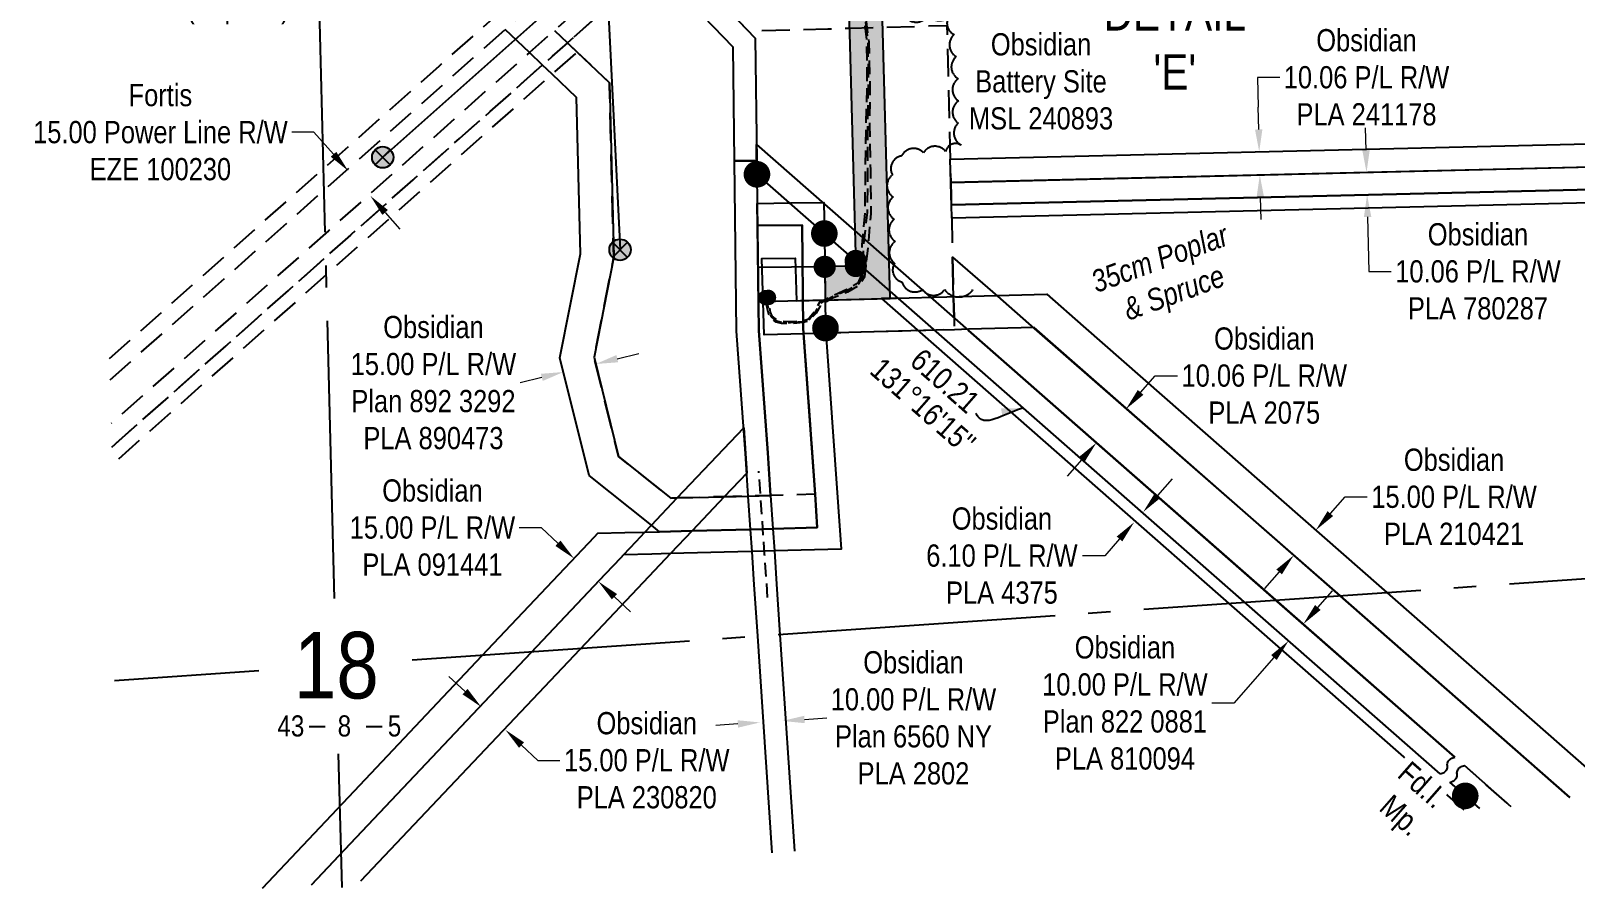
# Model space of a CAD drawing. Extents: x 622919 to 628952, y 5840458 to 5844880.
# Drawn here: x 624858 to 625553, y 5841020 to 5841406 of the extents above; entities that cross this region are included whole.
import ezdxf
from ezdxf.enums import TextEntityAlignment as Align

# ---------------------------------------------------------------- set-up
doc = ezdxf.new("R2010")
doc.units = 0
doc.header["$LTSCALE"] = 5
doc.header["$PDSIZE"] = 0.5
for name, pattern in [('0', [1, 1, 0]), ('foc-ACCESSROAD', [3.75, 2.5, -1.25]), ('foc-FLOWLINE', [3.75, 2.5, -1.25]), ('foc-QUARTERLINE', [33, 25, -3, 2, -3]), ('POWERLINE5', [7.8, 2.4, -0.6, 0.6, -0.6, 0.6, -0.6, 2.4]), ('UG_PIPE', [1.875, 1.25, -0.625])]:
    doc.linetypes.add(name, pattern=pattern)
doc.layers.get('Defpoints').update_dxf_attribs({"color": 9})
for name, color, linetype in [('10', 1, 'Continuous'), ('9', 3, 'Continuous'), ('AS-PIPE-UG', 44, 'UG_PIPE'), ('AS-POWER', 104, 'foc-POWER'), ('AS-POWER-EXISTING', 72, 'POWERLINE5'), ('AS-SYMBOL', 7, 'Continuous'), ('C-AR', 13, 'foc-ACCESSROAD'), ('C-FLOWLINE', 13, 'foc-FLOWLINE'), ('C-RW', 13, 'Continuous'), ('C-WS', 13, 'foc-ACCESSROAD'), ('DETAIL-T', 7, 'Continuous'), ('F-EZE', 190, 'foc-FLOWLINE'), ('L-BD', 7, 'Continuous'), ('L-MON', 1, 'Continuous'), ('L-MON-T', 1, 'Continuous'), ('L-SECLBL', 7, 'Continuous'), ('L-SECQ', 8, 'foc-QUARTERLINE'), ('P-PROPOSED', 10, 'Continuous'), ('P-PROPOSED-H', 21, 'Continuous'), ('T-BUSH', 110, '0'), ('T-BUSH-T', 110, 'Continuous')]:
    doc.layers.add(name, color=color, linetype=linetype)
for name, color, linetype, lineweight in [('C-AR-T', 13, 'Continuous', 9), ('C-FLOWLINE-T', 13, 'Continuous', 9), ('C-RW-T', 13, 'Continuous', 9), ('C-WS-T', 13, 'Continuous', 9), ('F-EZE-T', 190, 'Continuous', 9)]:
    doc.layers.add(name, color=color, linetype=linetype, lineweight=lineweight)
doc.styles.add('80CG', font='ARIALN.TTF', dxfattribs={"height": 10})
doc.styles.add('80L', font='ARIALN.TTF', dxfattribs={"height": 10})
doc.styles.add('foc-LtypeFont', font='ARIALN.TTF', dxfattribs={"height": 7.35})
doc.styles.add('SIMPLEX', font='ARIALN.TTF')
doc.linetypes.add('foc-POWER', pattern='A,6,-1,["P",foc-LtypeFont,S=0.2,R=0,X=-0.625,Y=-0.75],-1.24,4', length=12.24)
doc.dimstyles.new('Compass 5 000', dxfattribs={"dimscale": 5, "dimtxt": 9, "dimasz": 2, "dimexe": 0.2, "dimexo": 0.0625, "dimgap": 0.5, "dimtad": 0, "dimtih": 1, "dimtoh": 1, "dimzin": 0, "dimdsep": 46, "dimtxsty": '80CG', "dimcen": 0.1, "dimse1": 1, "dimse2": 1, "dimclrd": 256, "dimclrt": 256, "dimaunit": 1, "dimadec": 4, "dimazin": 0, "dimtfac": 0.06, "dimtofl": 0, "dimtmove": 0, "dimatfit": 1, "dimfxl": 0.2, "dimtolj": 1, "dimtzin": 0, "dimlwd": -1, "dimarcsym": 0})

# ---------------------------------------------------------------- blocks, each defined once
blk = doc.blocks.new('L-SECLBL')
at = {"layer": '9', "color": 7}
for p, q in [((-5.08, -27.83), (-12.29, -27.83)), ((20.7, -27.83), (13.5, -27.83))]:
    blk.add_line(p, q, dxfattribs=at)
at = {"layer": '10', "color": 2, "style": 'SIMPLEX'}
blk.add_attdef('SEC', text='', height=30, dxfattribs=at).set_placement((0, 0), align=Align.MIDDLE)
at = {"layer": '10', "color": 5, "style": '80L'}
blk.add_attdef('TWP', text='', height=9.5, dxfattribs=at).set_placement((-14.43, -27.37), align=Align.MIDDLE_RIGHT)
blk.add_attdef('RGE', text='', height=9.5, dxfattribs=at).set_placement((3.62, -27.37), align=Align.MIDDLE_CENTER)
blk.add_attdef('MER', text='', height=9.5, dxfattribs=at).set_placement((23.17, -27.37), align=Align.MIDDLE_LEFT)
blk = doc.blocks.new('POWERPOLE')
h = blk.add_hatch(color=255)
edge = h.paths.add_edge_path()
edge.add_arc((0, 0), 0.96, 0, 360)
at = {"linetype": 'Continuous'}
for p, q in [((0.68, -0.68), (-0.68, 0.68)), ((-0.68, -0.68), (0.68, 0.68))]:
    blk.add_line(p, q, dxfattribs=at)
blk.add_circle((0, 0), 0.96, dxfattribs=at)
blk = doc.blocks.new('*D40')
at = {"layer": 'C-AR-T', "transparency": 16777216}
for p, q in [((625049.83, 5841503.96), (625056.72, 5841511.21)), ((625015.05, 5841467.35), (624989.46, 5841440.41)), ((624989.46, 5841440.41), (624979.46, 5841440.41))]:
    blk.add_line(p, q, dxfattribs=at)
for points in [[(625048.62, 5841505.1), (625051.04, 5841502.81), (625042.94, 5841496.71)], [(625013.84, 5841468.49), (625016.26, 5841466.2), (625021.94, 5841474.6)]]:
    blk.add_solid(points, dxfattribs=at)
at = {"layer": 'Defpoints', "color": 0, "transparency": 16777216}
for p in [(624959.87, 5841575.63), (624938.87, 5841553.52), (625042.94, 5841496.71)]:
    blk.add_point(p, dxfattribs=at)
at = {"layer": 'C-AR-T', "transparency": 16777216, "insert": (624951.56, 5841440.41), "char_height": 10, "attachment_point": 5, "style": '80CG'}
blk.add_mtext('\\A1;Obsidian\\P30.48 A/R\\PMSL 3974\\P(Expired)', dxfattribs=at)
blk = doc.blocks.new('*D49')
at = {"layer": 'C-FLOWLINE-T', "transparency": 16777216}
for p, q in [((625357.89, 5841243.2), (625364.49, 5841250.71)), ((625364.49, 5841250.71), (625374.49, 5841250.71)), ((625331.42, 5841213.03), (625324.83, 5841205.52))]:
    blk.add_line(p, q, dxfattribs=at)
for points in [[(625356.64, 5841244.3), (625359.14, 5841242.1), (625351.3, 5841235.68)], [(625330.17, 5841214.13), (625332.68, 5841211.93), (625338.02, 5841220.55)]]:
    blk.add_solid(points, dxfattribs=at)
at = {"layer": 'Defpoints', "color": 0, "transparency": 16777216}
for p in [(625351.3, 5841235.68), (625352.34, 5841234.76), (625339.06, 5841219.63)]:
    blk.add_point(p, dxfattribs=at)
at = {"layer": 'C-FLOWLINE-T', "transparency": 16777216, "insert": (625413.57, 5841250.71), "char_height": 10, "attachment_point": 5, "style": '80CG'}
blk.add_mtext('\\A1;Obsidian\\P10.06 P/L R/W\\PPLA 2075', dxfattribs=at)
blk = doc.blocks.new('*D53')
at = {"layer": 'C-RW-T', "transparency": 16777216}
for p, q in [((625176.61, 5841093.95), (625166.63, 5841093.28)), ((625206.6, 5841095.97), (625216.58, 5841096.64))]:
    blk.add_line(p, q, dxfattribs=at)
for points in [[(625176.5, 5841095.61), (625176.72, 5841092.29), (625186.59, 5841094.62)], [(625206.49, 5841097.63), (625206.71, 5841094.3), (625196.62, 5841095.3)]]:
    blk.add_solid(points, dxfattribs=at)
at = {"layer": 'Defpoints', "color": 0, "transparency": 16777216}
for p in [(625180.55, 5841184.52), (625190.58, 5841185.2), (625196.62, 5841095.3)]:
    blk.add_point(p, dxfattribs=at)
at = {"layer": 'C-RW-T', "transparency": 16777216, "insert": (625255.66, 5841096.64), "char_height": 10, "attachment_point": 5, "style": '80CG'}
blk.add_mtext('\\A1;Obsidian\\P10.00 P/L R/W\\PPlan 6560 NY\\PPLA 2802', dxfattribs=at)
blk = doc.blocks.new('*D54')
at = {"layer": 'C-RW-T', "transparency": 16777216}
for p, q in [((625365.62, 5841196.85), (625372.22, 5841204.36)), ((625348.41, 5841177.23), (625341.78, 5841169.68)), ((625341.78, 5841169.68), (625331.78, 5841169.68))]:
    blk.add_line(p, q, dxfattribs=at)
for points in [[(625364.37, 5841197.95), (625366.87, 5841195.75), (625359.03, 5841189.33)], [(625347.15, 5841178.33), (625349.66, 5841176.13), (625355, 5841184.75)]]:
    blk.add_solid(points, dxfattribs=at)
at = {"layer": 'Defpoints', "color": 0, "transparency": 16777216}
for p in [(625355, 5841184.75), (625362.22, 5841186.53), (625358.19, 5841181.95)]:
    blk.add_point(p, dxfattribs=at)
at = {"layer": 'C-RW-T', "transparency": 16777216, "insert": (625295.47, 5841169.68), "char_height": 10, "attachment_point": 5, "style": '80CG'}
blk.add_mtext('\\A1;Obsidian\\P6.10 P/L R/W\\PPLA 4375', dxfattribs=at)
blk = doc.blocks.new('*D55')
at = {"layer": 'C-RW-T', "transparency": 16777216}
for p, q in [((625088.2, 5841182.3), (625078.2, 5841182.3)), ((625095.61, 5841175.28), (625088.2, 5841182.3)), ((625121.04, 5841151.23), (625128.3, 5841144.36))]:
    blk.add_line(p, q, dxfattribs=at)
for points in [[(625096.76, 5841176.49), (625094.47, 5841174.07), (625102.88, 5841168.41)], [(625122.19, 5841152.44), (625119.89, 5841150.02), (625113.78, 5841158.1)]]:
    blk.add_solid(points, dxfattribs=at)
at = {"layer": 'Defpoints', "color": 0, "transparency": 16777216}
for p in [(625102.88, 5841168.41), (625095.34, 5841160.44), (625106.23, 5841150.13)]:
    blk.add_point(p, dxfattribs=at)
at = {"layer": 'C-RW-T', "transparency": 16777216, "insert": (625039.11, 5841182.3), "char_height": 10, "attachment_point": 5, "style": '80CG'}
blk.add_mtext('\\A1;Obsidian\\P15.00 P/L R/W\\PPLA 091441', dxfattribs=at)
blk = doc.blocks.new('*D56')
at = {"layer": 'C-RW-T', "transparency": 16777216}
for p, q in [((625443.31, 5841188.64), (625449.91, 5841196.15)), ((625449.91, 5841196.15), (625459.91, 5841196.15)), ((625420.26, 5841162.39), (625413.66, 5841154.87))]:
    blk.add_line(p, q, dxfattribs=at)
for points in [[(625442.06, 5841189.74), (625444.56, 5841187.54), (625436.71, 5841181.12)], [(625419.01, 5841163.49), (625421.51, 5841161.29), (625426.86, 5841169.9)]]:
    blk.add_solid(points, dxfattribs=at)
at = {"layer": 'Defpoints', "color": 0, "transparency": 16777216}
for p in [(625436.71, 5841181.12), (625437.24, 5841180.66), (625427.39, 5841169.44)]:
    blk.add_point(p, dxfattribs=at)
at = {"layer": 'C-RW-T', "transparency": 16777216, "insert": (625499, 5841196.15), "char_height": 10, "attachment_point": 5, "style": '80CG'}
blk.add_mtext('\\A1;Obsidian\\P15.00 P/L R/W\\PPLA 210421', dxfattribs=at)
blk = doc.blocks.new('*D57')
at = {"layer": 'C-RW-T', "transparency": 16777216}
for p, q in [((625053.81, 5841108.49), (625046.54, 5841115.36)), ((625079.24, 5841084.43), (625086.5, 5841077.56)), ((625086.5, 5841077.56), (625096.5, 5841077.56))]:
    blk.add_line(p, q, dxfattribs=at)
for points in [[(625054.95, 5841109.7), (625052.66, 5841107.28), (625061.07, 5841101.62)], [(625080.38, 5841085.64), (625078.09, 5841083.22), (625071.97, 5841091.3)]]:
    blk.add_solid(points, dxfattribs=at)
at = {"layer": 'Defpoints', "color": 0, "transparency": 16777216}
for p in [(625076.06, 5841117.46), (625086.96, 5841107.15), (625071.97, 5841091.3)]:
    blk.add_point(p, dxfattribs=at)
at = {"layer": 'C-RW-T', "transparency": 16777216, "insert": (625135.59, 5841077.56), "char_height": 10, "attachment_point": 5, "style": '80CG'}
blk.add_mtext('\\A1;Obsidian\\P15.00 P/L R/W\\PPLA 230820', dxfattribs=at)
blk = doc.blocks.new('*D58')
at = {"layer": 'C-RW-T', "transparency": 16777216}
for p, q in [((625420.5, 5841385), (625410.5, 5841385)), ((625410.5, 5841385), (625410.82, 5841371.56)), ((625411.05, 5841361.57), (625410.82, 5841371.56)), ((625411.78, 5841331.09), (625412.02, 5841321.09))]:
    blk.add_line(p, q, dxfattribs=at)
for points in [[(625412.72, 5841361.61), (625409.39, 5841361.53), (625411.29, 5841351.57)], [(625413.45, 5841331.13), (625410.11, 5841331.05), (625411.54, 5841341.08)]]:
    blk.add_solid(points, dxfattribs=at)
at = {"layer": 'Defpoints', "color": 0, "transparency": 16777216}
for p in [(625408.15, 5841351.49), (625411.29, 5841351.57), (625408.4, 5841341.01)]:
    blk.add_point(p, dxfattribs=at)
at = {"layer": 'C-RW-T', "transparency": 16777216, "insert": (625459.58, 5841385), "char_height": 10, "attachment_point": 5, "style": '80CG'}
blk.add_mtext('\\A1;Obsidian\\P10.06 P/L R/W\\PPLA 241178', dxfattribs=at)
blk = doc.blocks.new('*D59')
at = {"layer": 'C-RW-T', "transparency": 16777216}
for p, q in [((625459.36, 5841352.24), (625459.12, 5841362.24)), ((625460.08, 5841322.18), (625460.67, 5841297.62)), ((625460.67, 5841297.62), (625470.67, 5841297.62))]:
    blk.add_line(p, q, dxfattribs=at)
for points in [[(625461.03, 5841352.28), (625457.7, 5841352.2), (625459.6, 5841342.24)], [(625461.75, 5841322.22), (625458.42, 5841322.14), (625459.84, 5841332.18)]]:
    blk.add_solid(points, dxfattribs=at)
at = {"layer": 'Defpoints', "color": 0, "transparency": 16777216}
for p in [(625453.3, 5841342.09), (625453.54, 5841332.03), (625459.84, 5841332.18)]:
    blk.add_point(p, dxfattribs=at)
at = {"layer": 'C-RW-T', "transparency": 16777216, "insert": (625509.76, 5841297.62), "char_height": 10, "attachment_point": 5, "style": '80CG'}
blk.add_mtext('\\A1;Obsidian\\P10.06 P/L R/W\\PPLA 780287', dxfattribs=at)
blk = doc.blocks.new('*D64')
at = {"layer": 'C-RW-T', "transparency": 16777216}
for p, q in [((625437.69, 5841146.38), (625444.28, 5841153.9)), ((625417.9, 5841123.84), (625399.92, 5841103.34)), ((625399.92, 5841103.34), (625389.92, 5841103.34))]:
    blk.add_line(p, q, dxfattribs=at)
for points in [[(625436.43, 5841147.48), (625438.94, 5841145.28), (625431.09, 5841138.87)], [(625416.65, 5841124.94), (625419.16, 5841122.74), (625424.5, 5841131.35)]]:
    blk.add_solid(points, dxfattribs=at)
at = {"layer": 'Defpoints', "color": 0, "transparency": 16777216}
for p in [(625397.92, 5841167.97), (625391.32, 5841160.46), (625424.5, 5841131.35)]:
    blk.add_point(p, dxfattribs=at)
at = {"layer": 'C-RW-T', "transparency": 16777216, "insert": (625350.84, 5841103.34), "char_height": 10, "attachment_point": 5, "style": '80CG'}
blk.add_mtext('\\A1;Obsidian\\P10.00 P/L R/W\\PPlan 822 0881\\PPLA 810094', dxfattribs=at)
blk = doc.blocks.new('*D67')
at = {"layer": 'C-RW-T', "transparency": 16777216}
for p, q in [((625122.33, 5841258.38), (625132.04, 5841260.78)), ((625088.37, 5841249.97), (625078.66, 5841247.56))]:
    blk.add_line(p, q, dxfattribs=at)
for points in [[(625121.93, 5841260), (625122.73, 5841256.76), (625112.63, 5841255.98)], [(625087.96, 5841251.58), (625088.77, 5841248.35), (625098.07, 5841252.37)]]:
    blk.add_solid(points, dxfattribs=at)
at = {"layer": 'Defpoints', "color": 0, "transparency": 16777216}
for p in [(625098.07, 5841252.37), (625100.5, 5841242.55), (625115.06, 5841246.15)]:
    blk.add_point(p, dxfattribs=at)
at = {"layer": 'C-RW-T', "transparency": 16777216, "insert": (625039.57, 5841247.56), "char_height": 10, "attachment_point": 5, "style": '80CG'}
blk.add_mtext('\\A1;Obsidian\\P15.00 P/L R/W\\PPlan 892 3292\\PPLA 890473', dxfattribs=at)
blk = doc.blocks.new('*D70')
at = {"layer": 'Defpoints', "color": 0, "transparency": 16777216}
for p in [(625011.93, 5841352.4), (625021.88, 5841341.18), (625011.18, 5841331.68)]:
    blk.add_point(p, dxfattribs=at)
at = {"layer": 'F-EZE-T', "transparency": 16777216}
for p, q in [((624985.8, 5841360.3), (624975.8, 5841360.3)), ((624994.59, 5841350.39), (624985.8, 5841360.3)), ((625017.81, 5841324.2), (625024.45, 5841316.72))]:
    blk.add_line(p, q, dxfattribs=at)
for points in [[(624995.84, 5841351.49), (624993.34, 5841349.28), (625001.22, 5841342.91)], [(625019.06, 5841325.31), (625016.56, 5841323.1), (625011.18, 5841331.68)]]:
    blk.add_solid(points, dxfattribs=at)
at = {"layer": 'F-EZE-T', "transparency": 16777216, "insert": (624916.66, 5841360.3), "char_height": 10, "attachment_point": 5, "style": '80CG', "bg_fill": 3, "box_fill_scale": 1.1, "bg_fill_color": 256, "bg_fill_true_color": 13158600, "bg_fill_transparency": 0}
blk.add_mtext('\\A1;Fortis\\P15.00 Power Line R/W\\PEZE 100230', dxfattribs=at)
blk = doc.blocks.new('fdia')
at = {"color": 255, "const_width": 1}
blk.add_lwpolyline([(-0.5, 0, 1), (0.5, 0, 1)], format="xyb", close=True, dxfattribs=at)
blk = doc.blocks.new('Fdiaa')
blk.add_blockref('fdia', (0, 0))
blk = doc.blocks.new('fdib')
at = {"color": 1, "const_width": 1.6}
blk.add_lwpolyline([(-0.4, 0, 1), (0.4, 0, 1)], format="xyb", close=True, dxfattribs=at)
at = {"color": 1}
blk.add_circle((0, 0), 0.8, dxfattribs=at)
blk = doc.blocks.new('Fdibb')
blk.add_blockref('fdib', (0, 0))
blk = doc.blocks.new('fdicc')
for name in ['Fdibb', 'Fdiaa']:
    blk.add_blockref(name, (0, 0))
blk = doc.blocks.new('FDI')
blk.add_blockref('fdicc', (0, 0))
blk = doc.blocks.new('PLIA')
at = {"color": 255, "const_width": 1}
blk.add_lwpolyline([(-0.5, 0, 1), (0.5, 0, 1)], format="xyb", close=True, dxfattribs=at)
blk = doc.blocks.new('PLIAA')
blk.add_blockref('PLIA', (0, 0))
blk = doc.blocks.new('PLIB')
at = {"color": 1}
blk.add_circle((0, 0), 0.8, dxfattribs=at)
blk = doc.blocks.new('PLIBB')
blk.add_blockref('PLIB', (0, 0))
blk = doc.blocks.new('PLICC')
for name in ['PLIAA', 'PLIBB']:
    blk.add_blockref(name, (0, 0))
blk = doc.blocks.new('PLI')
blk.add_blockref('PLICC', (0, 0))
blk = doc.blocks.new('RISER')
h = blk.add_hatch(color=255)
h.dxf.hatch_style = 1
edge = h.paths.add_edge_path()
edge.add_arc((0, 0), 0.7, 0, 360)
blk.add_hatch(color=13).paths.add_polyline_path([(0.58, -0.15), (-0.58, -0.15, 0.774597)])
at = {"color": 13}
blk.add_line((-0.58, -0.15), (0.58, -0.15), dxfattribs=at)
blk.add_circle((0, 0), 0.6, dxfattribs=at)

msp = doc.modelspace()

# ---------------------------------------------------------------- hatches: boundary and pattern name
at = {"layer": 'P-PROPOSED-H'}
h = msp.add_hatch(color=256, dxfattribs=at)
h.dxf.hatch_style = 1
h.paths.add_polyline_path([(625215.888, 5841284.727), (625245.102, 5841285.522), (625236.436, 5841601.971), (625281.493, 5841639.144), (625324.168, 5841653.818), (625498.366, 5841808.399), (625511.23, 5841848.105), (625585.906, 5841915.197), (625620.19, 5841916.504), (625808.819, 5842083.891), (625913.756, 5842223.002), (625948.576, 5842251.964), (625926.203, 5842278.862), (625922.36, 5842275.666), (625736.388, 5842499.251), (625642.767, 5842515.026), (625641.106, 5842505.169), (625731.073, 5842490.009), (625927.459, 5842253.903), (625902.832, 5842233.419), (625797.756, 5842094.121), (625614.253, 5841931.283), (625579.917, 5841929.974), (625498.208, 5841856.563), (625485.36, 5841816.905), (625316.457, 5841667.023), (625274.047, 5841652.44), (625221.247, 5841608.878), (625229.702, 5841300.103), (625215.708, 5841299.722)])

# ---------------------------------------------------------------- linework, layer by layer
at = {"layer": 'AS-PIPE-UG', "flags": 128}
for points in [[(625651.329, 5842521.005), (625662.653, 5842523.373), (625666.468, 5842523.896), (625668.048, 5842523.514), (625673.364, 5842519.652), (625677.71, 5842515.375), (625683.939, 5842509.251), (625690.387, 5842504.683), (625698.559, 5842502.12), (625707.951, 5842500.713), (625718.461, 5842499.208), (625729.359, 5842496.43), (625732.684, 5842494.824), (625737.296, 5842491.721), (625745.332, 5842478.401), (625758.278, 5842463.604), (625800.415, 5842413.375), (625860.218, 5842342.539), (625920.353, 5842275.496), (625928.991, 5842267.974), (625934.825, 5842261.156), (625934.947, 5842258.152), (625933.265, 5842254.468), (625929.67, 5842250.902), (625916.716, 5842239.247), (625906.155, 5842228.023), (625887.029, 5842201.37), (625851.46, 5842153.191), (625828.002, 5842121.039), (625814.613, 5842104.381), (625806.36, 5842094.397), (625797.558, 5842085.147), (625778.718, 5842067.798), (625729.251, 5842021.695), (625666.151, 5841967.657), (625649.654, 5841953.847), (625626.918, 5841934.548), (625619.055, 5841928.6), (625614.348, 5841926.45), (625593.305, 5841923.383), (625583.505, 5841921.476), (625580.271, 5841919.267), (625563.572, 5841906.314), (625542.572, 5841887.161), (625531.498, 5841875.876), (625514.724, 5841860.465), (625504.698, 5841849.502), (625501.158, 5841841.443), (625497.507, 5841830.555), (625491.243, 5841813.695), (625483.217, 5841803.217), (625443.426, 5841767.897), (625404.494, 5841733.065), (625370.921, 5841703.077), (625339.762, 5841674.611), (625325.181, 5841661.985), (625316.531, 5841657.482), (625300.7, 5841651.935), (625280.64, 5841645.613), (625271.899, 5841640.212), (625263.58, 5841633.314), (625240.717, 5841614.681), (625232.641, 5841607.636), (625228.765, 5841602.841), (625228.367, 5841599.961), (625228.411, 5841595.109), (625229.073, 5841585.645), (625230.719, 5841557.954), (625230.761, 5841531.307), (625232.946, 5841455.736), (625234.115, 5841412.663), (625235.541, 5841400.934), (625235.972, 5841382.232), (625235.915, 5841363.677), (625236.266, 5841343.284), (625236.464, 5841323.548), (625235.151, 5841309.085), (625234.141, 5841299.475), (625233.551, 5841295.296), (625231.321, 5841291.53), (625225.96, 5841288.362), (625218.938, 5841285.482), (625214.086, 5841282.764), (625211.796, 5841278.875), (625209.094, 5841275.969), (625208.121, 5841275.249), (625205.959, 5841274.598), (625200.313, 5841274.152), (625196.29, 5841274.27), (625193.901, 5841274.883), (625191.261, 5841276.882), (625190.171, 5841279.249), (625189.677, 5841282.151), (625189.298, 5841285.593)], [(625653.424, 5842505.708), (625660.556, 5842505.811), (625668.628, 5842505.984), (625674.077, 5842504.654), (625683.364, 5842501.835), (625692.234, 5842499.229), (625698.476, 5842498.083), (625706.572, 5842497.095), (625718.112, 5842496.256), (625729.119, 5842495.344), (625731.938, 5842494.008), (625735.621, 5842489.745), (625744.946, 5842478.068), (625757.917, 5842463.289), (625800.112, 5842413.052), (625859.956, 5842342.28), (625920.007, 5842275.255), (625928.738, 5842267.709), (625934.382, 5842261.123), (625934.431, 5842258.005), (625932.92, 5842254.659), (625929.415, 5842251.174), (625916.395, 5842239.547), (625905.725, 5842228.074), (625886.61, 5842201.477), (625851.2, 5842153.384), (625827.737, 5842121.361), (625814.373, 5842104.662), (625806.071, 5842094.599), (625797.362, 5842085.293), (625778.497, 5842067.916), (625729.211, 5842021.968), (625665.841, 5841967.906), (625649.549, 5841954.178), (625626.76, 5841934.836), (625618.925, 5841928.854), (625614.288, 5841926.78), (625593.41, 5841923.726), (625583.486, 5841921.765), (625580.091, 5841919.488), (625563.271, 5841906.574), (625542.351, 5841887.376), (625531.331, 5841876.212), (625514.455, 5841860.676), (625504.395, 5841849.68), (625500.928, 5841841.597), (625497.303, 5841830.749), (625491.039, 5841813.802), (625482.942, 5841803.382), (625443.201, 5841768.168), (625404.334, 5841733.325), (625370.596, 5841703.227), (625339.489, 5841674.85), (625325.002, 5841662.21), (625316.352, 5841657.689), (625300.546, 5841652.14), (625280.496, 5841645.847), (625271.795, 5841640.461), (625263.368, 5841633.488), (625240.479, 5841614.987), (625232.433, 5841607.819), (625228.415, 5841602.922), (625228.06, 5841600.083), (625228.057, 5841595.244), (625228.801, 5841585.585), (625230.257, 5841557.912), (625230.322, 5841531.304), (625232.557, 5841455.724), (625233.692, 5841412.801), (625235.046, 5841400.906), (625235.325, 5841382.358), (625234.919, 5841363.686), (625234.938, 5841343.543), (625234.844, 5841324.225), (625233.032, 5841309.476), (625232.873, 5841299.956), (625232.757, 5841295.567), (625230.918, 5841291.982), (625225.799, 5841289.086), (625218.901, 5841286.041), (625213.792, 5841283.275), (625211.281, 5841279.081), (625208.946, 5841276.26), (625207.893, 5841275.57), (625205.943, 5841274.945), (625200.302, 5841274.546), (625196.34, 5841274.594), (625194.165, 5841275.234), (625191.705, 5841277.165), (625190.721, 5841279.259), (625190.144, 5841282.105), (625189.803, 5841285.628)], [(625654.123, 5842502.604), (625658.416, 5842503.558), (625660.521, 5842504.674), (625668.577, 5842505.296), (625673.849, 5842503.877), (625683.207, 5842501.299), (625692.075, 5842498.624), (625698.477, 5842497.693), (625706.681, 5842496.668), (625718.161, 5842495.809), (625729.053, 5842494.275), (625731.274, 5842493.14), (625732.869, 5842491.374), (625735.04, 5842488.791), (625744.527, 5842477.768), (625757.468, 5842463.059), (625799.845, 5842412.717), (625859.716, 5842341.945), (625919.715, 5842274.919), (625928.413, 5842267.485), (625934.024, 5842260.935), (625934.013, 5842257.874), (625932.638, 5842254.944), (625929.222, 5842251.472), (625916.162, 5842239.849), (625905.542, 5842228.454), (625886.36, 5842201.66), (625850.954, 5842153.513), (625827.299, 5842121.517), (625814.124, 5842104.834), (625805.666, 5842094.769), (625797.107, 5842085.546), (625778.202, 5842068.053), (625728.974, 5842022.284), (625665.616, 5841968.158), (625649.467, 5841954.511), (625626.547, 5841935.054), (625618.719, 5841929.17), (625614.189, 5841927.046), (625593.374, 5841924.058), (625583.579, 5841922.097), (625579.884, 5841919.734), (625563.103, 5841906.813), (625542.128, 5841887.616), (625531.074, 5841876.438), (625514.22, 5841860.815), (625504.209, 5841849.851), (625500.557, 5841841.765), (625497.011, 5841830.958), (625490.712, 5841813.964), (625482.772, 5841803.545), (625443.03, 5841768.297), (625404.068, 5841733.475), (625370.45, 5841703.457), (625339.207, 5841674.969), (625324.83, 5841662.474), (625316.15, 5841657.95), (625300.537, 5841652.351), (625280.336, 5841646.105), (625271.734, 5841640.814), (625263.206, 5841633.745), (625240.316, 5841615.255), (625232.228, 5841608.039), (625228.336, 5841603.297), (625227.743, 5841600.26), (625227.745, 5841595.306), (625228.504, 5841585.442), (625229.907, 5841557.913), (625229.978, 5841531.325), (625232.252, 5841455.706), (625233.344, 5841412.745), (625234.559, 5841400.998), (625234.699, 5841382.151), (625234.25, 5841363.826), (625233.877, 5841343.737), (625233.766, 5841324.689), (625232.37, 5841309.632), (625232.15, 5841300.077), (625232.164, 5841295.779), (625230.623, 5841292.395), (625225.607, 5841289.52), (625218.746, 5841286.412), (625213.363, 5841283.727), (625210.936, 5841279.364), (625208.729, 5841276.594), (625207.697, 5841275.848), (625205.945, 5841275.385), (625200.404, 5841274.96), (625196.448, 5841275.115), (625194.499, 5841275.646), (625192.066, 5841277.46), (625191.305, 5841279.346), (625190.697, 5841282.369), (625190.311, 5841285.559)], [(625190.013, 5841150.945), (625188.624, 5841170.42), (625187.531, 5841186.63), (625186.019, 5841207.794)]]:
    msp.add_lwpolyline(points, dxfattribs=at)
at = {"layer": 'AS-POWER', "flags": 128}
for points in [[(625016.717, 5841349.036), (625101.925, 5841424.804), (625167.141, 5841482.964), (625259.721, 5841566.656)], [(625019.169, 5841503.383), (625101.925, 5841424.804), (625118.132, 5841418.998), (625123.569, 5841307.407)]]:
    msp.add_lwpolyline(points, dxfattribs=at)
at = {"layer": 'C-AR', "flags": 128}
msp.add_lwpolyline([(624893.769, 5841258.445), (624991.531, 5841345.197), (625031.014, 5841380.233), (625042.23, 5841390.186), (625066.428, 5841411.66), (625077.686, 5841421.65), (625089.315, 5841431.97), (625093.027, 5841435.263), (625100.582, 5841441.967), (625105.089, 5841445.966), (625117.988, 5841457.412), (625125.514, 5841464.091), (625197.675, 5841528.124), (625212.475, 5841541.258), (625222.243, 5841549.927), (625236.812, 5841562.854), (625329.392, 5841645.009), (625507.131, 5841802.731), (625624.177, 5841906.597), (625661.723, 5841939.914), (625676.932, 5841953.411), (625703.752, 5841977.211), (625785.315, 5842049.587), (625814.81, 5842075.762), (625942.964, 5842189.484), (625947.459, 5842193.472), (625949.853, 5842195.597), (625952.087, 5842197.579), (625954.995, 5842200.158), (625959.609, 5842204.252), (625970.295, 5842213.735), (625971.376, 5842214.693), (625972.484, 5842174.905), (625966, 5842169.151), (625958.412, 5842162.416), (625815.845, 5842035.906), (625786.35, 5842009.731), (625753.602, 5841980.672), (625644.42, 5841883.786), (625623.71, 5841865.407), (625616.159, 5841858.707), (625615.669, 5841858.272), (625591.649, 5841836.957), (625527.374, 5841779.92), (625238.188, 5841523.3), (625223.62, 5841510.373), (625213.851, 5841501.704), (625199.05, 5841488.571), (625146.636, 5841442.06), (625139.11, 5841435.382), (625122.774, 5841420.885), (625099.88, 5841400.569), (625088.621, 5841390.579), (625051.283, 5841357.446), (624992.559, 5841305.335), (624894.796, 5841218.584)], dxfattribs=at)
at = {"layer": 'C-FLOWLINE', "flags": 128}
msp.add_lwpolyline([(625522.834, 5841058.35), (625503.642, 5841075.193)], dxfattribs=at)
at = {"layer": 'C-RW'}
for points in [[(625507.074, 5841802.681), (625329.339, 5841644.962), (625286.487, 5841630.227), (625161.306, 5841526.949), (625125.514, 5841464.091), (625132.485, 5841456.82), (625146.636, 5841442.06), (625184.421, 5841402.648), (625185.101, 5841347.417), (625175.043, 5841347.46), (625174.415, 5841398.555), (625139.11, 5841435.382), (625124.959, 5841450.142), (625117.988, 5841457.412), (625113.066, 5841462.547), (625153.483, 5841533.532), (625281.493, 5841639.144), (625324.168, 5841653.818), (625498.366, 5841808.399)], [(625093.999, 5841406.155), (625099.88, 5841400.569), (625104.248, 5841396.42), (625118.821, 5841382.577), (625120.728, 5841304.276), (625111.857, 5841259.074), (625122.94, 5841214.351), (625146.394, 5841195.62), (625149.33, 5841195.696), (625170.505, 5841196.241), (625181.29, 5841196.522), (625191.351, 5841196.784), (625190.057, 5841215.983), (625186.042, 5841270.949), (625185.459, 5841318.294), (625205.485, 5841318.51), (625206.044, 5841272.026), (625211.353, 5841197.325), (625212.364, 5841182.32), (625192.359, 5841181.804), (625182.299, 5841181.546), (625155.963, 5841180.866), (625141.311, 5841180.487), (625137.685, 5841183.383), (625109.609, 5841205.807), (625096.503, 5841258.696), (625105.695, 5841305.551), (625103.981, 5841375.99), (625092.99, 5841386.43), (625088.621, 5841390.579), (625082.739, 5841396.167), (625071.821, 5841406.538)], [(625903.361, 5841353.597), (625850.636, 5841351.971), (625841.48, 5841351.689), (625838.27, 5841351.59), (625833.594, 5841351.446), (625827.825, 5841351.184), (625807.15, 5841350.631), (625803.443, 5841350.516), (625802.947, 5841350.501), (625591.676, 5841345.415), (625272.455, 5841337.741), (625272.197, 5841348.243), (625796.494, 5841360.781), (625803.172, 5841360.94), (625803.038, 5841366.117), (625804.005, 5841366.146), (625824.463, 5841366.769), (625828.67, 5841366.887), (625833.189, 5841367.035), (625902.957, 5841369.16)], [(625492.715, 5841071.483), (625185.175, 5841341.392), (625185.01, 5841354.838), (625499.309, 5841078.996)], [(625894.496, 5841084.668), (625867.279, 5841180.448), (625835.107, 5841293.66), (625827.183, 5841321.554), (625818.921, 5841334.716), (625815.149, 5841340.727), (625808.166, 5841340.558), (625803.718, 5841340.451), (625591.914, 5841335.353), (625272.7, 5841327.68), (625272.604, 5841331.643), (625272.455, 5841337.741), (625591.671, 5841345.419), (625803.459, 5841350.452), (625808.947, 5841350.607), (625820.658, 5841350.903), (625824.371, 5841344.966), (625834.182, 5841329.332), (625836.471, 5841325.687), (625877.664, 5841180.724), (625904.758, 5841085.379)], [(625192.108, 5841035.963), (625185.39, 5841135.687), (625183.983, 5841156.564), (625183.646, 5841161.56), (625182.972, 5841171.552), (625182.299, 5841181.546), (625181.29, 5841196.518), (625179.995, 5841215.739), (625175.986, 5841270.825), (625175.043, 5841347.46), (625185.101, 5841347.417), (625185.175, 5841341.392), (625185.336, 5841328.29), (625186.042, 5841270.949), (625190.057, 5841215.983), (625191.351, 5841196.778), (625192.359, 5841181.804), (625193.032, 5841171.812), (625193.706, 5841161.82), (625194.042, 5841156.823), (625195.419, 5841136.382), (625202.139, 5841036.658)], [(624962.564, 5841020.046), (624998.921, 5841058.487), (625063.973, 5841127.275), (625112.125, 5841178.187), (625113.625, 5841179.773), (625125.78, 5841180.087), (625134.788, 5841180.319), (625141.311, 5841180.487), (625155.963, 5841180.866), (625182.299, 5841181.546), (625192.359, 5841181.804), (625212.364, 5841182.32), (625211.353, 5841197.325), (625206.044, 5841272.026), (625205.485, 5841318.51), (625185.459, 5841318.294), (625185.336, 5841328.29), (625200.261, 5841328.601), (625215.36, 5841328.613), (625215.528, 5841314.745), (625216.04, 5841272.146), (625223.048, 5841172.586), (625193.032, 5841171.812), (625182.972, 5841171.552), (625182.557, 5841171.542), (625146.26, 5841170.606), (625137.92, 5841170.391), (625125.084, 5841170.059), (625123.887, 5841168.793), (625116.987, 5841161.499), (625086.068, 5841128.805), (624999.468, 5841037.243), (624984.652, 5841021.577)], [(625551.166, 5841060.861), (625445.32, 5841153.707), (625309.979, 5841272.433), (625280.391, 5841271.61), (625274.078, 5841271.435), (625265.696, 5841271.203), (625226.505, 5841270.114), (625216.496, 5841269.836), (625206.486, 5841269.558), (625188.405, 5841269.056), (625187.446, 5841303.432), (625202.441, 5841303.61), (625202.978, 5841284.371), (625315.622, 5841287.424), (625332.008, 5841273.046), (625466.288, 5841155.161), (625572.061, 5841062.309)], [(625492.715, 5841071.483), (625248.734, 5841285.611), (625241.226, 5841285.417), (625503.36, 5841055.358)], [(624984.652, 5841021.577), (624999.468, 5841037.243), (625086.068, 5841128.805), (625116.987, 5841161.499), (625123.887, 5841168.793), (625125.084, 5841170.059), (625130.786, 5841176.088), (625134.788, 5841180.319), (625137.685, 5841183.383), (625149.33, 5841195.696), (625179.217, 5841227.295), (625179.995, 5841215.739), (625180.591, 5841206.905), (625170.505, 5841196.241), (625155.963, 5841180.866), (625146.26, 5841170.606), (625136.557, 5841160.347), (625108.177, 5841130.336), (625006.76, 5841023.11)], [(625503.642, 5841075.194), (625524.57, 5841056.826)], [(625510.523, 5841055.854), (625497.048, 5841067.68)], [(625510.523, 5841055.854), (625497.048, 5841067.68)]]:
    msp.add_lwpolyline(points, dxfattribs=at)
msp.add_lwpolyline([(625815.149, 5841340.727), (625818.921, 5841334.716), (625811.938, 5841334.549), (625803.877, 5841334.355), (625272.848, 5841321.582), (625272.7, 5841327.68), (625591.914, 5841335.353), (625803.719, 5841340.451), (625808.166, 5841340.558), (625815.149, 5841340.727)], close=True, dxfattribs=at)
at = {"layer": 'C-RW', "flags": 128}
for points in [[(625499.309, 5841078.996), (625417.013, 5841151.221), (625280.402, 5841271.118), (625273.947, 5841276.783), (625273.725, 5841285.936), (625273.284, 5841304.147), (625293.417, 5841286.478), (625309.99, 5841271.934), (625445.32, 5841153.707), (625551.166, 5841060.861)], [(625215.708, 5841299.722), (625185.692, 5841299.352)], [(625215.888, 5841284.727), (625187.99, 5841283.948)]]:
    msp.add_lwpolyline(points, dxfattribs=at)
at = {"layer": 'C-RW'}
for points in [[(625492.715, 5841071.483, 0.0981962), (625494.506, 5841072.164, 0.1150249), (625495.664, 5841073.328, 0.1891018), (625496.012, 5841075.239, -0.1891018), (625496.36, 5841077.151, -0.1150249), (625497.517, 5841078.315, -0.0982181), (625499.309, 5841078.996)], [(625497.048, 5841067.68, 0.0981962), (625498.839, 5841068.361, 0.1150249), (625499.997, 5841069.525, 0.1891018), (625500.345, 5841071.437, -0.1891018), (625500.692, 5841073.348, -0.1150249), (625501.85, 5841074.513, -0.098214), (625503.642, 5841075.194)]]:
    msp.add_lwpolyline(points, format="xyb", dxfattribs=at)
at = {"layer": 'C-WS', "flags": 128}
msp.add_lwpolyline([(625146.636, 5841442.06), (625181.301, 5841405.902), (625201.906, 5841406.473), (625217.149, 5841406.895), (625227.209, 5841407.174), (625242.213, 5841407.59), (625270.724, 5841408.38), (625271.265, 5841386.285), (625272.208, 5841347.802), (625272.455, 5841337.741), (625272.604, 5841331.643), (625272.7, 5841327.68), (625272.849, 5841321.582), (625273.265, 5841304.637), (625273.711, 5841286.426), (625273.935, 5841277.273), (625274.078, 5841271.435), (625265.696, 5841271.203), (625226.505, 5841270.114), (625216.496, 5841269.836), (625206.22, 5841269.55), (625211.353, 5841197.325), (625191.351, 5841196.784), (625181.29, 5841196.522), (625170.505, 5841196.241), (625149.33, 5841195.696), (625146.394, 5841195.62), (625122.94, 5841214.351), (625111.857, 5841259.074), (625120.728, 5841304.276), (625118.821, 5841382.577), (625104.248, 5841396.42), (625099.88, 5841400.569), (625146.636, 5841442.06)], close=True, dxfattribs=at)
at = {"layer": 'F-EZE', "flags": 128}
for points in [[(624883.731, 5841647.953), (624986.238, 5841550.584), (625100.582, 5841441.967), (625107.905, 5841435.011), (625116.9, 5841426.467), (625093.999, 5841406.155), (625082.739, 5841396.167), (624992.285, 5841315.938), (624894.522, 5841229.225)], [(624894.017, 5841248.816), (624991.78, 5841335.538), (625071.821, 5841406.538), (625083.081, 5841416.526), (625094.711, 5841426.844), (625089.315, 5841431.97), (624986.785, 5841529.365), (624884.277, 5841626.741)], [(624894.796, 5841218.584), (624992.559, 5841305.335), (625051.283, 5841357.446), (625088.621, 5841390.579), (625099.88, 5841400.569), (625104.248, 5841396.42), (625092.99, 5841386.43), (624992.761, 5841297.488), (624894.999, 5841210.736)]]:
    msp.add_lwpolyline(points, dxfattribs=at)
at = {"layer": 'L-SECQ'}
for p, q in [((624995.091, 5841150.397), (624975.211, 5841924.548)), ((625030.064, 5841122.785), (625806.511, 5841176.553)), ((624896.04, 5841113.504), (624960.968, 5841118)), ((624998.429, 5841020.392), (624996.887, 5841080.446))]:
    msp.add_line(p, q, dxfattribs=at)
at = {"layer": 'P-PROPOSED', "flags": 128}
msp.add_lwpolyline([(625485.36, 5841816.905), (625316.457, 5841667.023), (625274.047, 5841652.44), (625221.247, 5841608.878), (625229.702, 5841300.103), (625215.708, 5841299.722), (625215.888, 5841284.727), (625245.102, 5841285.522), (625236.436, 5841601.971), (625281.493, 5841639.144), (625324.168, 5841653.818), (625498.366, 5841808.399)], dxfattribs=at)
at = {"layer": 'T-BUSH', "flags": 128}
msp.add_lwpolyline([(625260.633, 5841553.059, 0.5205671), (625253.5, 5841546.056, 0.5205671), (625246.367, 5841539.052, 0.5205671), (625241.492, 5841531.647, 0.5205671), (625249.671, 5841534.105, 0.5205671), (625252.082, 5841528.217, 0.5205671), (625251.947, 5841518.221, 0.5205671), (625251.739, 5841508.227, 0.5205671), (625251.489, 5841498.234, 0.5205671), (625251.239, 5841488.241, 0.5205671), (625246.433, 5841482.345, 0.5205671), (625242.954, 5841475.491, 0.5205671), (625243.115, 5841465.496, 0.5205671), (625243.276, 5841455.501, 0.5205671), (625243.411, 5841445.505, 0.5205671), (625243.528, 5841435.509, 0.5205671), (625244.292, 5841425.572, 0.5205671), (625245.973, 5841415.718, 0.5205671), (625252.848, 5841411.527, 0.5205671), (625262.248, 5841413.336, 0.5205671), (625272.241, 5841413.079, 0.5205671), (625274, 5841404.318, 0.5205671), (625274.865, 5841394.359, 0.5205671), (625275.729, 5841384.4, 0.5205671), (625275.847, 5841374.411, 0.5205671), (625275.783, 5841364.415, 0.5205671), (625277.067, 5841354.556, 0.5205671), (625270.124, 5841351.67, 0.5205671), (625260.144, 5841351.104, 0.5205671), (625250.306, 5841349.631, 0.5205671), (625246.155, 5841341.125, 0.5205671), (625246.487, 5841331.145, 0.5205671), (625246.972, 5841321.161, 0.5205671), (625247.458, 5841311.176, 0.5205671), (625247.186, 5841301.296, 0.5205671), (625250.449, 5841292.949, 0.5205671), (625259.708, 5841289.496, 0.5205671), (625269.705, 5841289.476, 0.5205671), (625282.446, 5841289.45, 0.5205671)], format="xyb", dxfattribs=at)

# ---------------------------------------------------------------- block references
at = {"layer": 'AS-POWER-EXISTING', "color": 2, "xscale": 4.9982219, "yscale": 4.9982219, "zscale": 4.9982219}
msp.add_blockref('POWERPOLE', (625123.589, 5841307.396), dxfattribs=at)
at = {"layer": 'AS-SYMBOL', "color": 2, "xscale": 4.9982219, "yscale": 4.9982219, "zscale": 4.9982219}
for p in [(625189.254, 5841285.83), (625189.797, 5841285.873), (625190.362, 5841285.939)]:
    msp.add_blockref('RISER', p, dxfattribs=at)
at = {"layer": 'L-MON', "xscale": 4.9982219, "yscale": 4.9982219, "zscale": 4.9982219}
for name, p in [('FDI', (625185.196, 5841341.374)), ('FDI', (625215.527, 5841314.717)), ('PLI', (625215.708, 5841299.722)), ('PLI', (625229.64, 5841302.368)), ('PLI', (625229.702, 5841300.103)), ('FDI', (625216.04, 5841272.146))]:
    msp.add_blockref(name, p, dxfattribs=at)
at = {"layer": 'L-SECLBL', "xscale": 0.999643, "yscale": 0.999643, "zscale": 0.999643}
msp.add_blockref('L-SECLBL', (624995.861, 5841120.416), dxfattribs=at).add_auto_attribs({'SEC': '18', 'TWP': '43', 'RGE': '8', 'MER': '5'})

# ---------------------------------------------------------------- texts
at = {"layer": 'C-WS-T', "insert": (625280.126, 5841404.893), "char_height": 9.99643, "attachment_point": 1, "style": '80L'}
msp.add_mtext_dynamic_manual_height_columns('\\pi10.351;Obsidian\\P\\pi3.3311;Battery Site\\P\\pi0.48768;MSL 240893', width=64.52019, gutter_width=50, heights=[0], dxfattribs=at)
at = {"layer": 'DETAIL-T', "color": 3, "insert": (625373.298, 5841414.101), "char_height": 15.9943, "width": 63.6135, "attachment_point": 5, "style": '80CG'}
msp.add_mtext("SEE\\PDETAIL\\P'E'", dxfattribs=at)
at = {"layer": 'L-BD', "color": 2, "style": '80L'}
for s, height, p in [('610.21', 9.9964, (625269.885, 5841248.415)), ("131°16'15''", 9.99644, (625259.994, 5841237.145))]:
    msp.add_text(s, height=height, rotation=318.7285, dxfattribs=at).set_placement(p, align=Align.MIDDLE)
at = {"layer": 'T-BUSH-T', "insert": (625327.996, 5841294.895), "char_height": 9.98908, "attachment_point": 1, "rotation": 20, "style": '80L'}
msp.add_mtext_dynamic_manual_height_columns('\\pi6.9946;{\\fArial Narrow|b0|i1|c0|p34;35cm Poplar \\P\\pi16.357;& Spruce}', width=78.59806, gutter_width=100, heights=[0], dxfattribs=at)

# ---------------------------------------------------------------- dimensions: what is measured, and where the dimension line sits
at = {"layer": 'C-AR-T'}
dim = msp.add_linear_dim(base=(625042.944, 5841496.706), p1=(624938.868, 5841553.517), p2=(624959.874, 5841575.628), angle=46.467206, text='Obsidian\\P30.48 A/R\\PMSL 3974\\P(Expired)', dimstyle='Compass 5 000', dxfattribs=at)
dim.commit()
dim.dimension.update_dxf_attribs({"geometry": '*D40', "text_midpoint": (624951.558, 5841440.411), "dimtype": 161})
at = {"layer": 'C-FLOWLINE-T'}
dim = msp.add_aligned_dim(p1=(625339.065, 5841219.632), p2=(625352.341, 5841234.764), distance=1.39, text='Obsidian\\P10.06 P/L R/W\\PPLA 2075', dimstyle='Compass 5 000', dxfattribs=at)
dim.commit()
dim.dimension.update_dxf_attribs({"geometry": '*D49', "text_midpoint": (625413.573, 5841250.715)})
at = {"layer": 'C-RW-T'}
dim = msp.add_linear_dim(base=(625411.292, 5841351.569), p1=(625408.4, 5841341.009), p2=(625408.15, 5841351.494), angle=91.364473, text='Obsidian\\P10.06 P/L R/W\\PPLA 241178', dimstyle='Compass 5 000', override={"dimtmove": 1}, dxfattribs=at)
dim.commit()
dim.dimension.update_dxf_attribs({"geometry": '*D58', "text_midpoint": (625416.387, 5841385.005), "dimtype": 161})
for base, p1, p2, angle, text, picture, middle in [((625459.844, 5841332.179), (625453.3, 5841342.091), (625453.541, 5841332.028), 271.37159, 'Obsidian\\P10.06 P/L R/W\\PPLA 780287', '*D59', (625509.757, 5841297.625)), ((625098.072, 5841252.37), (625115.058, 5841246.155), (625100.504, 5841242.55), 193.912128, 'Obsidian\\P15.00 P/L R/W\\PPlan 892 3292\\PPLA 890473', '*D67', (625039.572, 5841247.561)), ((625102.878, 5841168.41), (625106.233, 5841150.129), (625095.336, 5841160.437), 136.590713, 'Obsidian\\P15.00 P/L R/W\\PPLA 091441', '*D55', (625039.111, 5841182.298)), ((625355.002, 5841184.746), (625362.216, 5841186.53), (625358.194, 5841181.945), 228.735874, 'Obsidian\\P6.10 P/L R/W\\PPLA 4375', '*D54', (625295.472, 5841169.678)), ((625196.621, 5841095.295), (625180.546, 5841184.521), (625190.578, 5841185.195), 3.845348, 'Obsidian\\P10.00 P/L R/W\\PPlan 6560 NY\\PPLA 2802', '*D53', (625255.662, 5841096.636)), ((625424.498, 5841131.353), (625397.917, 5841167.975), (625391.324, 5841160.46), 228.735926, 'Obsidian\\P10.00 P/L R/W\\PPlan 822 0881\\PPLA 810094', '*D64', (625350.837, 5841103.344)), ((625071.974, 5841091.304), (625076.057, 5841117.462), (625086.961, 5841107.146), 316.589588, 'Obsidian\\P15.00 P/L R/W\\PPLA 230820', '*D57', (625135.589, 5841077.559))]:
    dim = msp.add_linear_dim(base=base, p1=p1, p2=p2, angle=angle, text=text, dimstyle='Compass 5 000', dxfattribs=at)
    dim.commit()
    dim.dimension.update_dxf_attribs({"geometry": picture, "text_midpoint": middle, "dimtype": 161})
dim = msp.add_aligned_dim(p1=(625427.386, 5841169.437), p2=(625437.242, 5841180.661), distance=0.703, text='Obsidian\\P15.00 P/L R/W\\PPLA 210421', dimstyle='Compass 5 000', dxfattribs=at)
dim.commit()
dim.dimension.update_dxf_attribs({"geometry": '*D56', "text_midpoint": (625498.996, 5841196.153)})

# ---------------------------------------------------------------- leaders
at = {"layer": 'L-BD', "color": 2, "path_type": 1}
msp.add_leader([(625305.2, 5841236.076), (625284.572, 5841232.422), (625283.788, 5841233.727)], dimstyle='Compass 5 000', override={"dimgap": 0.5, "dimtad": 0}, dxfattribs=at)

# ---------------------------------------------------------------- next in the draw order: texts
at = {"layer": 'L-MON-T', "insert": (625478.705, 5841078.589), "char_height": 9.99644, "width": 22.03623, "attachment_point": 1, "rotation": 318.728513, "style": '80L', "bg_fill": 3, "box_fill_scale": 1.15, "bg_fill_color": 256, "bg_fill_true_color": 256, "bg_fill_transparency": 0}
msp.add_mtext('\\pi1.0614;Fd.I. \\P\\pi4.7777;Mp.', dxfattribs=at)

# ---------------------------------------------------------------- next in the draw order: dimensions: what is measured, and where the dimension line sits
at = {"layer": 'F-EZE-T'}
dim = msp.add_linear_dim(base=(625011.177, 5841331.684), p1=(625011.929, 5841352.399), p2=(625021.881, 5841341.177), angle=311.566643, text='Fortis\\P15.00 Power Line R/W\\PEZE 100230', dimstyle='Compass 5 000', override={"dimtfill": 1}, dxfattribs=at)
dim.commit()
dim.dimension.update_dxf_attribs({"geometry": '*D70', "text_midpoint": (624916.656, 5841360.303), "dimtype": 161})

# ---------------------------------------------------------------- next in the draw order: block references
at = {"layer": 'AS-POWER-EXISTING', "color": 2, "xscale": 4.9982219, "yscale": 4.9982219, "zscale": 4.9982219}
msp.add_blockref('POWERPOLE', (625016.717, 5841349.036), dxfattribs=at)
at = {"layer": 'L-MON', "xscale": 5, "yscale": 5, "zscale": 5}
msp.add_blockref('FDI', (625504.016, 5841061.565), dxfattribs=at)

doc.saveas('drawing.dxf')
